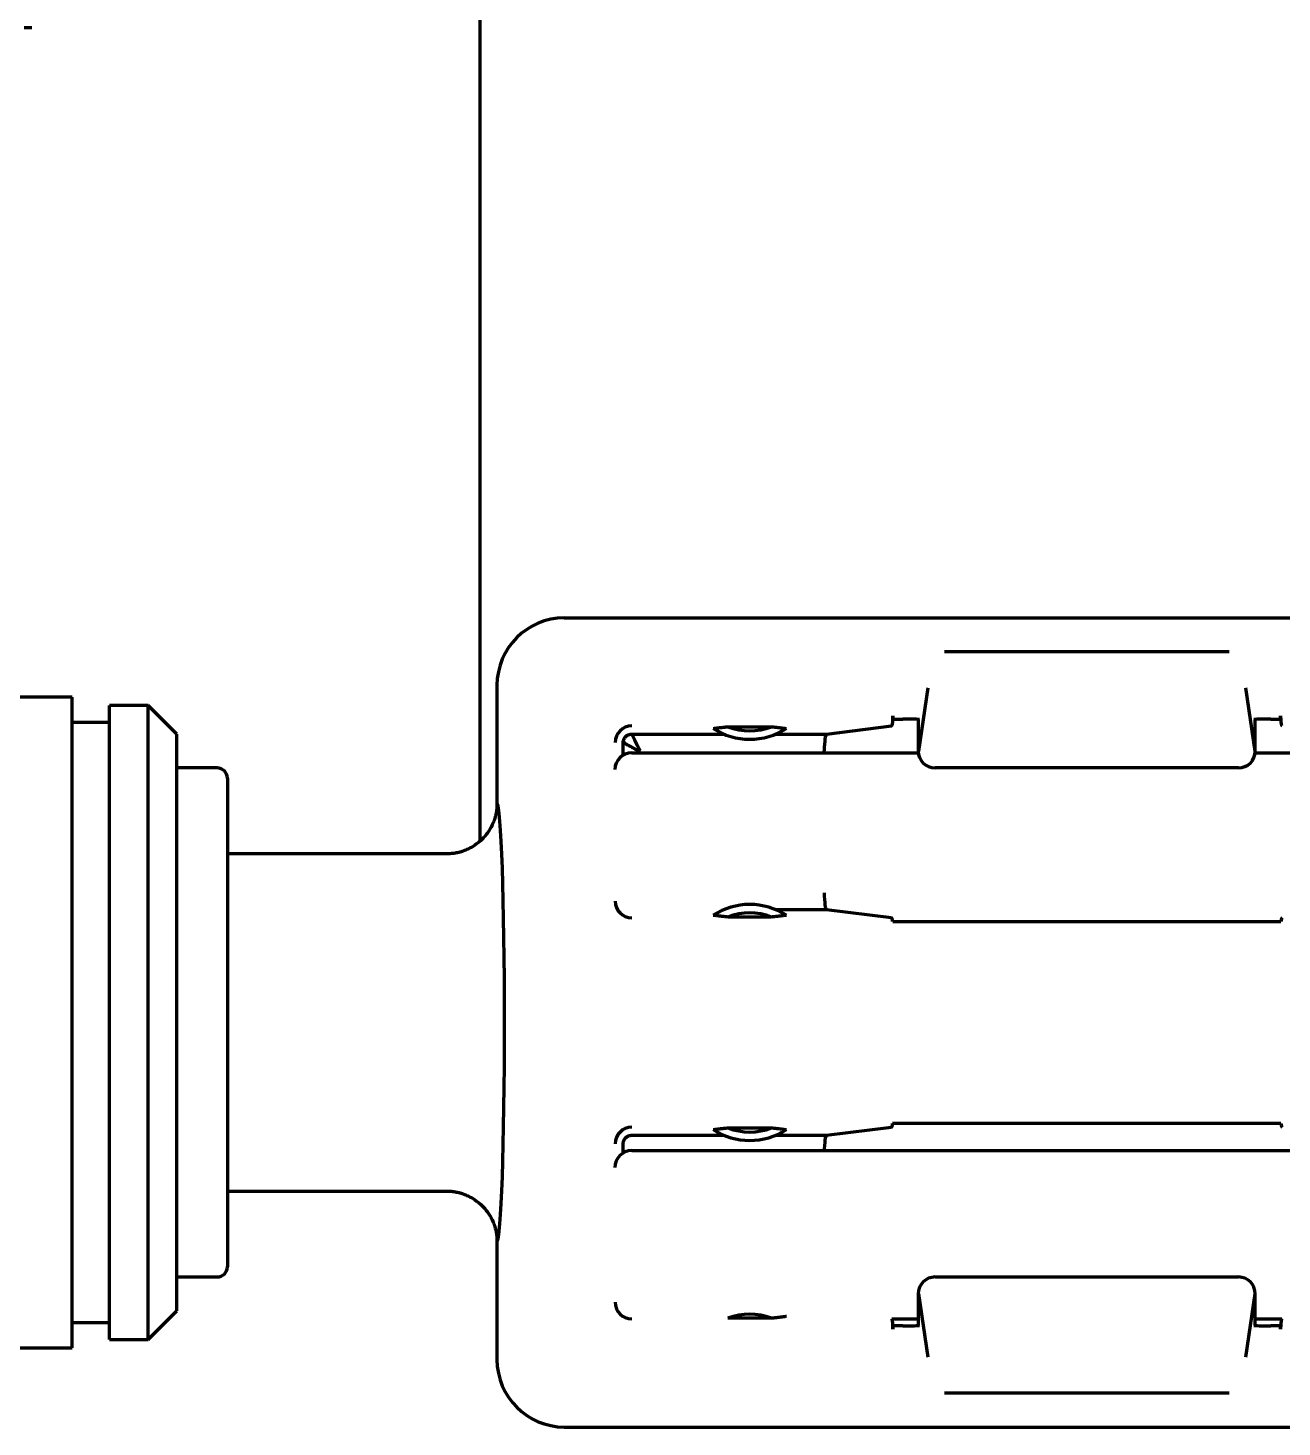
# Model space of a CAD drawing. Header units: inches. Extents: x -3077 to 7201, y 316 to 5463.
# Drawn here: x 6982.49 to 7019.7, y 1993.76 to 2035.26 of the extents above; entities that cross this region are included whole.
import ezdxf

# ---------------------------------------------------------------- set-up
doc = ezdxf.new("R2010")
doc.units = ezdxf.units.IN

msp = doc.modelspace()

# ---------------------------------------------------------------- linework, layer by layer
at = {"linetype": 'Continuous', "lineweight": 70}
for p, q in [((6995.906, 2011.167), (6995.906, 2081.956)), ((6982.606, 2035.256), (6982.374, 2035.256)), ((6998.404, 2017.756), (7029.956, 2017.756)), ((7009.685, 2016.756), (7009.943, 2016.756)), ((7009.943, 2016.756), (7017.868, 2016.756)), ((7017.868, 2016.756), (7018.126, 2016.756)), ((6996.406, 2015.757), (6996.406, 2012.256)), ((7008.922, 2013.806), (7009.196, 2015.68)), ((7018.616, 2015.68), (7018.889, 2013.806)), ((6983.806, 2015.406), (6973.406, 2015.406)), ((6983.806, 1996.106), (6983.806, 2015.406)), ((6984.906, 1996.356), (6984.906, 2015.156)), ((6986.056, 2015.156), (6984.906, 2015.156)), ((6986.056, 1996.356), (6986.056, 2015.156)), ((6986.906, 2014.306), (6986.056, 2015.156)), ((7008.154, 2014.851), (7008.154, 2014.756)), ((7019.657, 2014.756), (7019.657, 2014.851)), ((6984.906, 2014.656), (6983.806, 2014.656)), ((7003.259, 2014.53), (7004.552, 2014.53)), ((7006.186, 2014.311), (7008.113, 2014.551)), ((7008.154, 2014.756), (7008.152, 2014.756)), ((7008.154, 2014.756), (7008.447, 2014.756)), ((7008.906, 2014.745), (7008.906, 2013.806)), ((7018.906, 2013.806), (7018.906, 2014.745)), ((7019.364, 2014.756), (7019.657, 2014.756)), ((7019.659, 2014.756), (7019.657, 2014.756)), ((6986.906, 1997.206), (6986.906, 2014.306)), ((7000.15, 2013.686), (7000.15, 2014.056)), ((7000.406, 2014.311), (7003.133, 2014.311)), ((7004.679, 2014.311), (7006.186, 2014.311)), ((7000.406, 2013.756), (7008.909, 2013.756)), ((7006.116, 2013.756), (7006.116, 2013.811)), ((7018.903, 2013.756), (7027.406, 2013.756)), ((6988.106, 2013.306), (6986.906, 2013.306)), ((7009.42, 2013.306), (7009.408, 2013.306)), ((7009.701, 2013.306), (7009.42, 2013.306)), ((7018.111, 2013.306), (7009.701, 2013.306)), ((7018.391, 2013.306), (7018.111, 2013.306)), ((7018.404, 2013.306), (7018.391, 2013.306)), ((6988.406, 2013.006), (6988.406, 1998.506)), ((6994.905, 2010.756), (6988.406, 2010.756)), ((7006.186, 2009.1), (7004.679, 2009.1)), ((7008.113, 2008.861), (7006.186, 2009.1)), ((7004.552, 2008.882), (7003.259, 2008.882)), ((7008.146, 2008.753), (7019.667, 2008.753)), ((7000.406, 2002.411), (7003.133, 2002.411)), ((7003.259, 2002.63), (7004.552, 2002.63)), ((7004.679, 2002.411), (7006.186, 2002.411)), ((7006.186, 2002.411), (7008.113, 2002.651)), ((7019.666, 2002.758), (7008.145, 2002.758)), ((7000.15, 2001.886), (7000.15, 2002.156)), ((7000.406, 2001.956), (7027.406, 2001.956)), ((6988.406, 2000.756), (6994.905, 2000.756)), ((6996.406, 1999.256), (6996.406, 1995.755)), ((6986.906, 1998.206), (6988.106, 1998.206)), ((7009.408, 1998.206), (7009.42, 1998.206)), ((7009.42, 1998.206), (7009.701, 1998.206)), ((7009.701, 1998.206), (7018.111, 1998.206)), ((7018.111, 1998.206), (7018.391, 1998.206)), ((7018.391, 1998.206), (7018.404, 1998.206)), ((7008.906, 1997.706), (7008.906, 1996.766)), ((7009.196, 1995.831), (7008.922, 1997.706)), ((7018.889, 1997.706), (7018.616, 1995.831)), ((7018.906, 1996.766), (7018.906, 1997.706)), ((6986.056, 1996.356), (6986.906, 1997.206)), ((7004.552, 1996.982), (7003.259, 1996.982)), ((6983.806, 1996.856), (6984.906, 1996.856)), ((7008.906, 1996.956), (7008.12, 1996.956)), ((7008.152, 1996.756), (7008.154, 1996.756)), ((7008.447, 1996.756), (7008.154, 1996.756)), ((7008.154, 1996.756), (7008.154, 1996.661)), ((7019.691, 1996.956), (7018.905, 1996.956)), ((7019.657, 1996.756), (7019.364, 1996.756)), ((7019.657, 1996.756), (7019.659, 1996.756)), ((7019.657, 1996.661), (7019.657, 1996.756)), ((6984.906, 1996.356), (6986.056, 1996.356)), ((6973.406, 1996.106), (6983.806, 1996.106)), ((7009.943, 1994.756), (7009.685, 1994.756)), ((7017.868, 1994.756), (7009.943, 1994.756)), ((7018.126, 1994.756), (7017.868, 1994.756)), ((6998.404, 1993.756), (7038.908, 1993.756))]:
    msp.add_line(p, q, dxfattribs=at)
for centre, radius, start, end in [((7000.406, 2014.056), 0.495, 90, 180), ((7003.906, 2016.156), 2, 237.0634, 302.9366), ((7003.906, 2016.156), 1.75, 248.3173, 291.6827), ((7000.406, 2013.256), 0.5, 90, 180), ((6988.106, 2013.006), 0.3, 0, 90), ((7000.406, 2009.356), 0.495, 180, 270), ((7003.906, 2007.256), 2, 57.0633, 122.9367), ((7003.906, 2007.256), 1.75, 68.3171, 111.6829), ((7000.406, 2002.156), 0.495, 90, 180), ((7003.906, 2004.256), 2, 237.0634, 302.9361), ((7003.906, 2004.256), 1.75, 248.3177, 291.6823), ((7000.406, 2001.456), 0.5, 90, 180), ((6988.106, 1998.506), 0.3, 270, 0), ((7000.406, 1997.456), 0.495, 180, 270), ((7003.906, 1995.356), 1.75, 68.3179, 111.682)]:
    msp.add_arc(centre, radius, start, end, dxfattribs=at)
for centre, major_axis, ratio, start_param, end_param in [((6998.407, 2015.755), (-1.416, 1.416), 0.998783, 5.498396, 7.067974), ((7008.112, 2014.851), (0, 0.3), 0.140541, 4.390211, 4.712389), ((7019.699, 2014.851), (0, 0.3), 0.140541, 1.570796, 1.892975), ((7008.112, 2014.851), (0, 0.3), 0.140541, 3.159046, 4.390211), ((7008.447, 2014.738), (-0.5, 0), 0.034921, 3.228859, 4.712389), ((7019.364, 2014.738), (-0.5, 0), 0.034921, 4.712389, 6.195919), ((7019.699, 2014.851), (0, 0.3), 0.140541, 1.892975, 3.124139), ((7006.187, 2013.811), (0, 0.5), 0.140541, 0.017453, 1.570796), ((7009.408, 2013.806), (0.502, 0), 0.996195, 3.141593, 4.712389), ((7018.404, 2013.806), (0.502, 0), 0.996195, 4.712389, 6.283185), ((6996.404, 2005.756), (0, 6.5), 0.034921, 3.149644, 6.275135), ((7006.187, 2009.6), (0, 0.5), 0.140541, 1.570796, 3.124139), ((7008.112, 2008.561), (0, 0.3), 0.140541, 5.412039, 6.265732), ((7019.699, 2008.561), (0, 0.3), 0.140541, 0.017453, 0.867521), ((7006.187, 2001.911), (0, 0.5), 0.140541, 0.017453, 1.570796), ((7008.112, 2002.951), (0, 0.3), 0.140541, 3.159046, 4.01396), ((7019.699, 2002.951), (0, 0.3), 0.140541, 2.269226, 3.124139), ((7009.408, 1997.706), (-0.502, 0), 0.996195, 4.712389, 6.283185), ((7018.404, 1997.706), (-0.502, 0), 0.996195, 3.141593, 4.712389), ((7008.112, 1996.661), (0, 0.3), 0.140541, 5.034567, 6.265732), ((7008.112, 1996.661), (0, 0.3), 0.140541, 4.712389, 5.034567), ((7008.447, 1996.773), (-0.5, 0), 0.034921, 1.570796, 3.054326), ((7019.364, 1996.773), (-0.5, 0), 0.034921, 0.087266, 1.570796), ((7019.699, 1996.661), (0, 0.3), 0.140541, 1.248618, 1.570796), ((7019.699, 1996.661), (0, 0.3), 0.140541, 0.017453, 1.248618), ((6998.407, 1995.757), (-1.416, -1.416), 0.998783, 5.498396, 7.067974)]:
    msp.add_ellipse(centre, major_axis=major_axis, ratio=ratio, start_param=start_param, end_param=end_param, dxfattribs=at)
for points, knots in [([(7002.818, 2014.477), (7002.85, 2014.482), (7002.882, 2014.486), (7002.949, 2014.495), (7002.984, 2014.499), (7003.056, 2014.508), (7003.093, 2014.512), (7003.172, 2014.521), (7003.214, 2014.525), (7003.259, 2014.53)], [0, 0, 0, 0, 0.25, 0.25, 0.5, 0.5, 0.75, 0.75, 1, 1, 1, 1]), ([(7004.552, 2014.53), (7004.597, 2014.525), (7004.639, 2014.521), (7004.718, 2014.512), (7004.755, 2014.508), (7004.827, 2014.499), (7004.862, 2014.495), (7004.929, 2014.486), (7004.961, 2014.482), (7004.993, 2014.477)], [0, 0, 0, 0, 0.25, 0.25, 0.5, 0.5, 0.75, 0.75, 1, 1, 1, 1]), ([(7000.151, 2014.056), (7000.151, 2014.072), (7000.152, 2014.089), (7000.158, 2014.114), (7000.16, 2014.122), (7000.165, 2014.139), (7000.171, 2014.155), (7000.178, 2014.17), (7000.187, 2014.186), (7000.191, 2014.193), (7000.206, 2014.214), (7000.217, 2014.228), (7000.236, 2014.246), (7000.242, 2014.251), (7000.256, 2014.262), (7000.27, 2014.272), (7000.285, 2014.28), (7000.3, 2014.288), (7000.308, 2014.291), (7000.332, 2014.3), (7000.349, 2014.305), (7000.373, 2014.309), (7000.381, 2014.31), (7000.397, 2014.311), (7000.405, 2014.311), (7000.412, 2014.311)], [0, 0, 0, 0, 0.125, 0.125, 0.1875, 0.1875, 0.25, 0.3125, 0.3125, 0.375, 0.375, 0.5, 0.5, 0.5625, 0.5625, 0.625, 0.6875, 0.6875, 0.75, 0.75, 0.875, 0.875, 0.9375, 0.9375, 1, 1, 1, 1]), ([(7000.65, 2013.812), (7000.649, 2013.811), (7000.648, 2013.811), (7000.647, 2013.81), (7000.645, 2013.81), (7000.643, 2013.809), (7000.641, 2013.809), (7000.638, 2013.809), (7000.636, 2013.809), (7000.633, 2013.809), (7000.63, 2013.81), (7000.627, 2013.81), (7000.623, 2013.811), (7000.62, 2013.812), (7000.616, 2013.813), (7000.612, 2013.814), (7000.608, 2013.815), (7000.604, 2013.817), (7000.6, 2013.818), (7000.595, 2013.82), (7000.59, 2013.822), (7000.585, 2013.824), (7000.58, 2013.826), (7000.575, 2013.828), (7000.569, 2013.83), (7000.564, 2013.833), (7000.558, 2013.836), (7000.552, 2013.838), (7000.546, 2013.841), (7000.539, 2013.845), (7000.533, 2013.848), (7000.526, 2013.851), (7000.519, 2013.855), (7000.512, 2013.859), (7000.505, 2013.862), (7000.498, 2013.866), (7000.491, 2013.87), (7000.484, 2013.874), (7000.477, 2013.878), (7000.47, 2013.882), (7000.463, 2013.886), (7000.456, 2013.889), (7000.45, 2013.893), (7000.444, 2013.897), (7000.438, 2013.9), (7000.432, 2013.903), (7000.426, 2013.907), (7000.42, 2013.91), (7000.414, 2013.913), (7000.409, 2013.916), (7000.404, 2013.919), (7000.399, 2013.922), (7000.394, 2013.925), (7000.389, 2013.928), (7000.384, 2013.93), (7000.379, 2013.933), (7000.375, 2013.935), (7000.37, 2013.938), (7000.366, 2013.94), (7000.362, 2013.943), (7000.358, 2013.945), (7000.354, 2013.947), (7000.35, 2013.949), (7000.347, 2013.951), (7000.343, 2013.953), (7000.34, 2013.955), (7000.336, 2013.957), (7000.333, 2013.958), (7000.33, 2013.96), (7000.327, 2013.962), (7000.324, 2013.963), (7000.321, 2013.965), (7000.319, 2013.966), (7000.316, 2013.967), (7000.314, 2013.968), (7000.311, 2013.969), (7000.307, 2013.971), (7000.3, 2013.974), (7000.292, 2013.979), (7000.283, 2013.983), (7000.275, 2013.987), (7000.267, 2013.991), (7000.26, 2013.996), (7000.252, 2014), (7000.245, 2014.005), (7000.238, 2014.01), (7000.231, 2014.014), (7000.225, 2014.019), (7000.218, 2014.024), (7000.212, 2014.029), (7000.207, 2014.034), (7000.201, 2014.04), (7000.196, 2014.045), (7000.191, 2014.05), (7000.186, 2014.056), (7000.182, 2014.062), (7000.178, 2014.067), (7000.174, 2014.072), (7000.171, 2014.076), (7000.169, 2014.079), (7000.166, 2014.082), (7000.164, 2014.084), (7000.162, 2014.086), (7000.16, 2014.086), (7000.159, 2014.086), (7000.157, 2014.086), (7000.156, 2014.084), (7000.155, 2014.082), (7000.154, 2014.079), (7000.154, 2014.076), (7000.153, 2014.072), (7000.152, 2014.067), (7000.152, 2014.062), (7000.152, 2014.058), (7000.152, 2014.056)], [0, 0, 0, 0, 0.002036, 0.004206, 0.00654, 0.00906, 0.011784, 0.014727, 0.017899, 0.021311, 0.02497, 0.028881, 0.033049, 0.037478, 0.042173, 0.047135, 0.052366, 0.05787, 0.063648, 0.0697, 0.076029, 0.082636, 0.089522, 0.096687, 0.104132, 0.111858, 0.119866, 0.128156, 0.136729, 0.145585, 0.154725, 0.164149, 0.173857, 0.18385, 0.194128, 0.204691, 0.215337, 0.225817, 0.23613, 0.246276, 0.256256, 0.266069, 0.275716, 0.285196, 0.294509, 0.303656, 0.312637, 0.321451, 0.330098, 0.33858, 0.346895, 0.355044, 0.363027, 0.370843, 0.378494, 0.385979, 0.393297, 0.40045, 0.407437, 0.414259, 0.420915, 0.427406, 0.433731, 0.439891, 0.445886, 0.451716, 0.457381, 0.462881, 0.468217, 0.473389, 0.478397, 0.483241, 0.487921, 0.492439, 0.496793, 0.500985, 0.505015, 0.52063, 0.536288, 0.551989, 0.567735, 0.583524, 0.599359, 0.61524, 0.631167, 0.647141, 0.663162, 0.679232, 0.695351, 0.711519, 0.727737, 0.744006, 0.760326, 0.776698, 0.793123, 0.8096, 0.82613, 0.840343, 0.853806, 0.866544, 0.87859, 0.889981, 0.90076, 0.910979, 0.920699, 0.92999, 0.938932, 0.947617, 0.956141, 0.96461, 0.973129, 0.981802, 0.990729, 1, 1, 1, 1]), ([(7000.406, 2014.311), (7000.406, 2014.311), (7000.406, 2014.31), (7000.406, 2014.309), (7000.407, 2014.308), (7000.407, 2014.307), (7000.408, 2014.305), (7000.409, 2014.304), (7000.409, 2014.302), (7000.41, 2014.3), (7000.411, 2014.298), (7000.412, 2014.295), (7000.414, 2014.293), (7000.415, 2014.29), (7000.416, 2014.287), (7000.418, 2014.283), (7000.419, 2014.28), (7000.421, 2014.276), (7000.423, 2014.273), (7000.424, 2014.268), (7000.426, 2014.264), (7000.428, 2014.26), (7000.43, 2014.255), (7000.433, 2014.25), (7000.435, 2014.245), (7000.437, 2014.24), (7000.44, 2014.235), (7000.442, 2014.229), (7000.445, 2014.223), (7000.448, 2014.217), (7000.451, 2014.211), (7000.454, 2014.205), (7000.457, 2014.198), (7000.46, 2014.191), (7000.463, 2014.185), (7000.466, 2014.178), (7000.47, 2014.17), (7000.473, 2014.163), (7000.477, 2014.155), (7000.481, 2014.146), (7000.487, 2014.135), (7000.493, 2014.122), (7000.5, 2014.108), (7000.507, 2014.093), (7000.514, 2014.078), (7000.522, 2014.063), (7000.53, 2014.046), (7000.538, 2014.03), (7000.547, 2014.012), (7000.556, 2013.994), (7000.565, 2013.976), (7000.574, 2013.957), (7000.584, 2013.938), (7000.594, 2013.918), (7000.605, 2013.897), (7000.616, 2013.876), (7000.627, 2013.855), (7000.638, 2013.833), (7000.646, 2013.819), (7000.65, 2013.811)], [0, 0, 0, 0, 0.035799, 0.047787, 0.059806, 0.071855, 0.083935, 0.096049, 0.108196, 0.120378, 0.132596, 0.144851, 0.157144, 0.169476, 0.181847, 0.19426, 0.206714, 0.219211, 0.231751, 0.244336, 0.256967, 0.269644, 0.282368, 0.295141, 0.307962, 0.320834, 0.333757, 0.346731, 0.359758, 0.372838, 0.385972, 0.399161, 0.412406, 0.425708, 0.439067, 0.452484, 0.46596, 0.479496, 0.493092, 0.506749, 0.52844, 0.550594, 0.573213, 0.596299, 0.619855, 0.643883, 0.668385, 0.693363, 0.718819, 0.744755, 0.771172, 0.798071, 0.825455, 0.853325, 0.881681, 0.910526, 0.93986, 0.969684, 1, 1, 1, 1]), ([(6996.406, 2012.256), (6996.406, 2012.157), (6996.396, 2012.059), (6996.367, 2011.915), (6996.355, 2011.868), (6996.334, 2011.797), (6996.326, 2011.774), (6996.31, 2011.727), (6996.301, 2011.704), (6996.254, 2011.591), (6996.208, 2011.505), (6996.14, 2011.403), (6996.125, 2011.383), (6996.096, 2011.343), (6996.081, 2011.323), (6996.034, 2011.266), (6996.001, 2011.23), (6995.897, 2011.126), (6995.822, 2011.064), (6995.719, 2010.995), (6995.698, 2010.982), (6995.656, 2010.957), (6995.634, 2010.945), (6995.569, 2010.91), (6995.481, 2010.868), (6995.389, 2010.835), (6995.319, 2010.814), (6995.295, 2010.807), (6995.247, 2010.795), (6995.223, 2010.79), (6995.15, 2010.775), (6995.101, 2010.768), (6995.028, 2010.761), (6994.991, 2010.758), (6994.954, 2010.757), (6994.935, 2010.756), (6994.929, 2010.756), (6994.917, 2010.756), (6994.911, 2010.756), (6994.905, 2010.756)], [0, 0, 0, 0, 0.125, 0.125, 0.1875, 0.1875, 0.21875, 0.21875, 0.25, 0.25, 0.375, 0.375, 0.40625, 0.40625, 0.4375, 0.4375, 0.5, 0.5, 0.625, 0.625, 0.65625, 0.65625, 0.6875, 0.6875, 0.75, 0.8125, 0.8125, 0.84375, 0.84375, 0.875, 0.875, 0.9375, 0.9375, 0.96875, 0.984375, 0.984375, 0.992187, 0.992187, 1, 1, 1, 1]), ([(7003.259, 2008.882), (7003.214, 2008.886), (7003.172, 2008.891), (7003.093, 2008.899), (7003.056, 2008.904), (7002.984, 2008.912), (7002.949, 2008.917), (7002.882, 2008.926), (7002.85, 2008.93), (7002.818, 2008.934)], [0, 0, 0, 0, 0.25, 0.25, 0.5, 0.5, 0.75, 0.75, 1, 1, 1, 1]), ([(7004.993, 2008.934), (7004.961, 2008.93), (7004.929, 2008.926), (7004.862, 2008.917), (7004.827, 2008.912), (7004.755, 2008.904), (7004.718, 2008.899), (7004.639, 2008.891), (7004.597, 2008.886), (7004.552, 2008.882)], [0, 0, 0, 0, 0.25, 0.25, 0.5, 0.5, 0.75, 0.75, 1, 1, 1, 1]), ([(7000.151, 2002.156), (7000.151, 2002.172), (7000.152, 2002.189), (7000.158, 2002.214), (7000.16, 2002.222), (7000.165, 2002.239), (7000.171, 2002.255), (7000.178, 2002.27), (7000.187, 2002.286), (7000.191, 2002.293), (7000.206, 2002.314), (7000.217, 2002.328), (7000.236, 2002.346), (7000.242, 2002.351), (7000.256, 2002.362), (7000.27, 2002.372), (7000.285, 2002.38), (7000.3, 2002.388), (7000.308, 2002.391), (7000.332, 2002.4), (7000.349, 2002.405), (7000.373, 2002.409), (7000.381, 2002.41), (7000.397, 2002.411), (7000.405, 2002.411), (7000.412, 2002.411)], [0, 0, 0, 0, 0.125, 0.125, 0.1875, 0.1875, 0.25, 0.3125, 0.3125, 0.375, 0.375, 0.5, 0.5, 0.5625, 0.5625, 0.625, 0.6875, 0.6875, 0.75, 0.75, 0.875, 0.875, 0.9375, 0.9375, 1, 1, 1, 1]), ([(7002.818, 2002.577), (7002.85, 2002.582), (7002.882, 2002.586), (7002.949, 2002.595), (7002.984, 2002.599), (7003.056, 2002.608), (7003.093, 2002.612), (7003.172, 2002.621), (7003.214, 2002.625), (7003.259, 2002.63)], [0, 0, 0, 0, 0.25, 0.25, 0.5, 0.5, 0.75, 0.75, 1, 1, 1, 1]), ([(7004.552, 2002.63), (7004.597, 2002.625), (7004.639, 2002.621), (7004.718, 2002.612), (7004.755, 2002.608), (7004.827, 2002.599), (7004.862, 2002.595), (7004.929, 2002.586), (7004.961, 2002.582), (7004.993, 2002.577)], [0, 0, 0, 0, 0.25, 0.25, 0.5, 0.5, 0.75, 0.75, 1, 1, 1, 1]), ([(6994.905, 2000.756), (6994.911, 2000.756), (6994.917, 2000.756), (6994.929, 2000.756), (6994.935, 2000.756), (6994.954, 2000.755), (6994.991, 2000.754), (6995.028, 2000.751), (6995.101, 2000.744), (6995.15, 2000.736), (6995.223, 2000.722), (6995.247, 2000.716), (6995.295, 2000.704), (6995.319, 2000.698), (6995.389, 2000.676), (6995.481, 2000.643), (6995.569, 2000.602), (6995.634, 2000.567), (6995.656, 2000.555), (6995.698, 2000.529), (6995.719, 2000.516), (6995.822, 2000.448), (6995.897, 2000.386), (6996.001, 2000.282), (6996.034, 2000.245), (6996.081, 2000.188), (6996.096, 2000.169), (6996.125, 2000.129), (6996.14, 2000.109), (6996.208, 2000.007), (6996.254, 1999.921), (6996.301, 1999.807), (6996.31, 1999.784), (6996.326, 1999.738), (6996.334, 1999.714), (6996.355, 1999.644), (6996.367, 1999.596), (6996.396, 1999.452), (6996.406, 1999.355), (6996.406, 1999.256)], [0, 0, 0, 0, 0.007813, 0.007813, 0.015625, 0.015625, 0.03125, 0.0625, 0.0625, 0.125, 0.125, 0.15625, 0.15625, 0.1875, 0.1875, 0.25, 0.3125, 0.3125, 0.34375, 0.34375, 0.375, 0.375, 0.5, 0.5, 0.5625, 0.5625, 0.59375, 0.59375, 0.625, 0.625, 0.75, 0.75, 0.78125, 0.78125, 0.8125, 0.8125, 0.875, 0.875, 1, 1, 1, 1]), ([(7004.993, 1997.034), (7004.961, 1997.03), (7004.929, 1997.026), (7004.862, 1997.017), (7004.827, 1997.012), (7004.755, 1997.004), (7004.718, 1996.999), (7004.639, 1996.991), (7004.597, 1996.986), (7004.552, 1996.982)], [0, 0, 0, 0, 0.25, 0.25, 0.5, 0.5, 0.75, 0.75, 1, 1, 1, 1])]:
    msp.add_open_spline(points, degree=3, knots=knots, dxfattribs=at)

doc.saveas('drawing.dxf')
